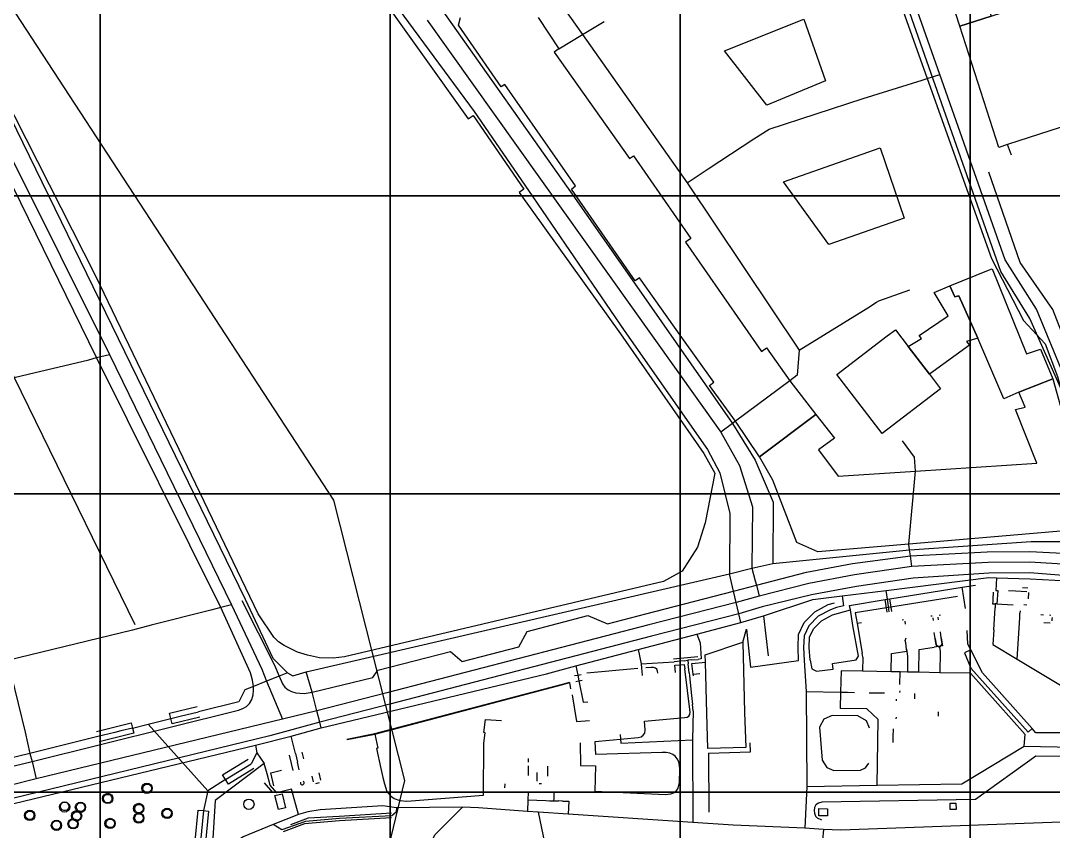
# Model space of a CAD drawing. Header units: metres. Extents: x -847 to 846, y -696 to 697.
# Drawn here: x 61.4 to 362.5, y -11.4 to 225 of the extents above; entities that cross this region are included whole.
import ezdxf

# ---------------------------------------------------------------- set-up
doc = ezdxf.new("R2010")
doc.units = ezdxf.units.M
for name, color, linetype in [('GREEN_ATLAS_BUILDING_OSM_LEVELS', 9, 'Continuous'), ('GREEN_ATLAS_TERRAIN_COP90', 3, 'Continuous'), ('OSM_BARRIER', 1, 'Continuous'), ('OSM_BUILDING', 8, 'Continuous'), ('OSM_GREEN_EXISTING', 94, 'Continuous'), ('OSM_HYDROGRAPHY', 5, 'Continuous'), ('OSM_PATH', 32, 'Continuous'), ('OSM_ROAD_LOCAL', 9, 'Continuous'), ('OSM_ROAD_MAJOR', 30, 'Continuous')]:
    doc.layers.add(name, color=color, linetype=linetype)

msp = doc.modelspace()

# ---------------------------------------------------------------- linework, layer by layer
at = {"layer": 'GREEN_ATLAS_BUILDING_OSM_LEVELS'}
for points, elevation in [([(382.87, 199.796), (349.141, 188.831), (346.61, 188.007), (335.202, 223.385), (344.399, 226.257), (371.4, 235.085), (342.713, 325.086), (349.154, 329.829), (349.768, 328.504), (353.251, 329.795), (352.599, 331.053), (360.787, 331.075), (364.089, 320.723)], 33.198), ([(149.546, 255.801), (191.94, 196.312), (193.38, 197.28), (208.084, 175.818), (206.756, 174.872), (236.313, 133.706), (260.645, 98.785), (263.828, 93.019), (261.04, 78.558), (258.791, 71.434), (254.255, 64.432), (248.842, 61.448), (155.842, 39.44), (152.572, 39.073), (148.562, 39.184), (145.01, 40.008), (142.16, 40.832), (138.207, 42.747), (136.578, 43.849), (135.25, 45.24), (130.651, 52.031), (83.346, 150.493), (52.818, 210.394)], 33.168), ([(212.294, 225.934), (218.327, 216.717), (217.005, 215.782), (238.906, 184.801), (240.09, 185.525), (256.811, 161.413), (255.264, 160.389), (277.385, 128.518), (278.894, 129.565), (285.704, 119.98), (293.241, 110.14), (276.827, 97.839), (269.817, 108.191), (262.286, 118.622), (263.552, 119.535), (254.23, 132.604), (241.87, 149.947), (240.604, 149.135), (222.048, 175.874), (223.188, 176.798), (202.552, 206.386), (201.493, 205.652), (189.077, 223.641), (189.622, 225.89)], 36.312)]:
    msp.add_lwpolyline(points, dxfattribs=dict(at, elevation=elevation))
for points, elevation in [([(330.171, 320.678), (333.373, 310.426), (319.452, 306.073), (344.399, 226.257), (335.202, 223.385), (333.053, 230.242), (328.58, 228.851), (328.073, 230.487), (326.481, 229.986), (312.874, 273.501), (300.984, 311.55), (315.142, 315.98)], 35.458), ([(319.008, 167.425), (297.018, 159.732), (283.8, 178), (312.066, 187.874)], 32.381), ([(348.089, 114.681), (340.483, 132.403), (334.945, 144.76), (333.749, 144.448), (332.37, 147.643), (343.641, 152.207), (344.668, 152.608), (354.717, 127.817), (358.732, 129.209), (362.404, 120.559), (352.443, 116.629)], 33.672), ([(320.21, 129.966), (324.069, 132.292), (323.405, 133.127), (331.888, 138.882), (327.797, 145.684), (332.37, 147.643), (333.749, 144.448), (334.945, 144.76), (340.483, 132.403), (337.163, 131.379), (338.071, 130.311), (326.406, 121.873)], 33.307), ([(299.399, 121.806), (314.077, 133.038), (316.464, 134.864), (320.21, 129.966), (326.406, 121.873), (329.651, 117.631), (312.586, 104.574)], 32.268), ([(298.735, 103.204), (294.061, 99.876), (299.819, 92.15), (322.29, 93.62), (357.686, 95.957), (351.484, 111.553), (354.284, 112.266), (352.443, 116.629), (362.404, 120.559), (373.129, 81.831), (369.188, 76.465), (320.361, 72.347), (293.867, 70.109), (287.684, 72.77), (280.699, 91.004), (276.827, 97.839), (293.241, 110.14)], 31.886), ([(261.441, 22.932), (261.084, 37.904), (261.027, 40.108), (272.022, 43.793), (272.511, 23.277), (272.836, 13.08), (261.76, 12.735)], 25.508), ([(294.18, -4.776), (296.699, -4.82), (296.667, -6.88), (294.143, -6.835)], 17.68), ([(332.427, -3.184), (334.124, -3.139), (334.168, -5.043), (332.471, -5.076)], 16.949)]:
    msp.add_lwpolyline(points, close=True, dxfattribs=dict(at, elevation=elevation))
at = {"layer": 'GREEN_ATLAS_TERRAIN_COP90'}
for points in [[(0, 173.937, 38), (84.574, 173.937, 36), (84.574, 260.905, 32), (0, 260.905, 40)], [(84.574, 173.937, 36), (169.148, 173.937, 41), (169.148, 260.905, 39), (84.574, 260.905, 32)], [(169.148, 173.937, 41), (253.723, 173.937, 30), (253.723, 260.905, 34), (169.148, 260.905, 39)], [(253.723, 173.937, 30), (338.297, 173.937, 35), (338.297, 260.905, 36), (253.723, 260.905, 34)], [(338.297, 173.937, 35), (422.871, 173.937, 33), (422.871, 260.905, 34), (338.297, 260.905, 36)], [(0, 86.968, 27), (84.574, 86.968, 24), (84.574, 173.937, 36), (0, 173.937, 38)], [(84.574, 86.968, 24), (169.148, 86.968, 29), (169.148, 173.937, 41), (84.574, 173.937, 36)], [(169.148, 86.968, 29), (253.723, 86.968, 33), (253.723, 173.937, 30), (169.148, 173.937, 41)], [(253.723, 86.968, 33), (338.297, 86.968, 30), (338.297, 173.937, 35), (253.723, 173.937, 30)], [(338.297, 86.968, 30), (422.871, 86.968, 31), (422.871, 173.937, 33), (338.297, 173.937, 35)], [(0, 0, 25), (84.574, 0, 25), (84.574, 86.968, 24), (0, 86.968, 27)], [(84.574, 0, 25), (169.148, 0, 20), (169.148, 86.968, 29), (84.574, 86.968, 24)], [(169.148, 0, 20), (253.723, 0, 19), (253.723, 86.968, 33), (169.148, 86.968, 29)], [(253.723, 0, 19), (338.297, 0, 17), (338.297, 86.968, 30), (253.723, 86.968, 33)], [(338.297, 0, 17), (422.871, 0, 16), (422.871, 86.968, 31), (338.297, 86.968, 30)], [(0, -86.968, 21), (84.574, -86.968, 14), (84.574, 0, 25), (0, 0, 25)], [(84.574, -86.968, 14), (169.148, -86.968, 14), (169.148, 0, 20), (84.574, 0, 25)], [(169.148, -86.968, 14), (253.723, -86.968, 12), (253.723, 0, 19), (169.148, 0, 20)], [(253.723, -86.968, 12), (338.297, -86.968, 13), (338.297, 0, 17), (253.723, 0, 19)], [(338.297, -86.968, 13), (422.871, -86.968, 9), (422.871, 0, 16), (338.297, 0, 17)]]:
    msp.add_3dface(points, dxfattribs=at)
at = {"layer": 'OSM_BARRIER'}
for points in [[(367.716, 110.974), (355.706, 138.125), (347.186, 151.873), (293.548, 304.392), (291.43, 314.188), (285.41, 333.702), (273.807, 365.328), (272.905, 366.486), (269.516, 367.978), (267.229, 367.154), (263.94, 365.206), (201.475, 328.214), (163.253, 305.216), (157.534, 303.602), (144.133, 294.952), (142.692, 293.906), (139.698, 291.735), (132.481, 285.39)], [(218.327, 216.717), (225.243, 220.925), (231.564, 224.765)], [(119.732, 53.834), (83.528, 126.726), (41.579, 212.386)], [(350.319, 185.781), (349.141, 188.831)], [(273.757, 59.779), (275.937, 60.335), (290.534, 64.209), (303.978, 66.703), (320.837, 68.94), (343.215, 70.076), (355.644, 70.165), (367.146, 69.597), (375.184, 69.508), (377.677, 71.578)], [(366.588, 63.107), (355.644, 63.986), (343.716, 63.897), (321.595, 62.417), (305.081, 60.023), (291.975, 57.597), (277.572, 54.023), (270.794, 52.064), (245.378, 45.53), (169.067, 25.726), (148.625, 20.449), (134.103, 16.486), (59.07, -1.848)], [(314.841, 56.383), (335.885, 59.767), (339.794, 60.391)], [(232.51, 49.125), (243.724, 52.042), (269.247, 58.61), (273.757, 59.779)], [(336.881, 53.578), (335.885, 59.767)], [(125.871, 55.905), (135.425, 37.092)], [(272.022, 43.793), (273.012, 47.533), (274.19, 36.446), (288.179, 38.416), (288.085, 42.257), (288.223, 46.019), (289.864, 49.493), (292.996, 52.621), (296.899, 54.691), (298.697, 55.259)], [(303.346, 53.166), (303.089, 54.491), (313.444, 56.161)], [(313.444, 56.161), (314.115, 56.261), (314.841, 56.383)], [(314.015, 52.465), (313.444, 56.161)], [(315.412, 52.676), (314.841, 56.383)], [(128.44, 34.81), (119.732, 53.834)], [(206.687, 42.424), (209.08, 46.821), (226.815, 51.508), (232.51, 49.125)], [(291.568, 38.472), (291.336, 42.212), (291.443, 45.229), (292.558, 47.6), (294.945, 49.982), (298.152, 51.686), (303.346, 53.166)], [(291.568, 38.472), (292.113, 35.978), (293.479, 35.266), (298.309, 35.856), (298.096, 37.537), (305.062, 38.628), (305.739, 39.641), (304.097, 48.58), (303.346, 53.166)], [(338.416, 41.544), (337.576, 43.159), (337.351, 47.177)], [(190.104, 38.127), (206.687, 42.424)], [(164.13, 33.474), (165.546, 35.578), (186.771, 41.021), (190.104, 38.127)], [(251.806, 38.94), (258.81, 39.574)], [(338.416, 41.544), (336.574, 40.643), (338.491, 36.157), (355.143, 17.544), (356.327, 18.59)], [(356.327, 18.59), (341.824, 34.81), (338.416, 41.544)], [(135.425, 37.092), (136.753, 33.819), (137.718, 31.648), (138.464, 30.646), (139.385, 29.867), (140.406, 29.377), (141.615, 29.01), (142.799, 28.843), (144.052, 28.776), (145.223, 28.943), (146.389, 29.166), (164.13, 33.474)], [(247.163, 34.721), (247.088, 35.299), (246.856, 35.845), (246.468, 36.223), (245.942, 36.39), (245.265, 36.39), (243.693, 36.246)], [(252.326, 34.899), (252.138, 37.014), (254.913, 37.259), (255.076, 35.978)], [(257.582, 33.986), (257.519, 34.442), (257.074, 37.537), (261.084, 37.904)], [(44.01, 3.674), (57.066, 7.069), (64.753, 8.972), (124.957, 23.967), (126.178, 24.379), (127.25, 25.013), (128.108, 25.871), (128.791, 27.051), (129.198, 28.431), (129.336, 29.756), (129.267, 30.858), (129.035, 32.639), (128.653, 34.131), (128.44, 34.81)], [(222.894, 33.997), (223.833, 34.175), (224.792, 34.375)], [(241.331, 36.034), (226.502, 34.721)], [(228.939, 14.805), (241.425, 15.963), (242.289, 16.119), (242.941, 16.642), (243.361, 17.255), (243.536, 18.156), (243.354, 20.728), (255.076, 21.83), (255.715, 21.908), (256.228, 22.153), (256.517, 22.665), (256.611, 23.31), (255.076, 35.978)], [(257.519, 34.442), (259.423, 34.665)], [(156.562, 15.518), (164.644, 17.088), (219.423, 31.548), (221.472, 32.093)], [(164.675, 16.954), (219.454, 31.414)], [(219.454, 31.414), (221.497, 31.96)], [(221.86, 30.168), (221.497, 31.96)], [(223.238, 32.305), (224.172, 32.494), (225.13, 32.695)], [(222.211, 28.431), (223.495, 20.594), (227.248, 20.939)], [(104.828, 23.032), (112.878, 25.013)], [(105.592, 19.948), (105.21, 21.496), (104.828, 23.032)], [(113.643, 21.93), (105.592, 19.948)], [(196.807, 17.332), (196.444, 17.377), (196.951, 21.173), (201.575, 20.884)], [(308.896, 18.713), (308.013, 20.861), (305.488, 22.242), (298.008, 22.364), (295.615, 21.273), (294.356, 18.958), (295.108, 9.395), (296.454, 7.247), (298.553, 6.323), (306.29, 6.401), (307.787, 7.102), (308.721, 8.449)], [(83.541, 17.755), (93.646, 20.26)], [(93.646, 20.26), (94.021, 18.724), (94.404, 17.177)], [(369.852, 17.277), (357.454, 17.332), (356.327, 18.59)], [(94.404, 17.177), (84.299, 14.683)], [(156.594, 15.384), (164.675, 16.954)], [(164.675, 16.954), (165.577, 12.891), (165.139, 12.791), (166.448, 6.924)], [(196.369, -0.857), (196.481, 14.26), (196.807, 17.332)], [(224.566, 14.382), (224.654, 7.792), (229.027, 7.67), (228.82, 0.356), (249.412, -0.612), (251.004, -0.423), (252.369, 0.067), (253.165, 1.213), (253.541, 2.794), (253.578, 6.701), (253.541, 7.781), (253.29, 8.817), (252.871, 9.752), (252.263, 10.564), (251.567, 11.043), (250.647, 11.41), (249.582, 11.622), (248.485, 11.599), (229.121, 10.987), (228.939, 14.805)], [(261.923, 11.366), (274.19, 11.766), (274.096, 14.427)], [(120.277, 5.098), (127.732, 9.651)], [(140.412, 8.382), (139.817, 10.843)], [(143.4, 11.711), (143.883, 9.718)], [(261.923, 11.366), (262.092, -5.855)], [(380.014, -5.566), (379.845, 10.264), (357.373, 10.52), (339.85, -2.137), (295.026, -2.928), (294.061, -3.161), (293.266, -3.685), (292.877, -4.475), (292.802, -5.343), (292.846, -6.145), (293.134, -6.935), (293.667, -7.503), (294.901, -8.004)], [(129.424, 6.891), (121.969, 2.327)], [(135.225, 1.826), (134.335, 5.7), (137.486, 6.423)], [(140.907, 6.345), (140.412, 8.382)], [(166.448, 6.924), (167.05, 4.308), (167.488, 2.416), (168.159, 0.234), (169.173, -0.924), (170.345, -1.826), (171.942, -2.449), (174.022, -2.583)], [(121.969, 2.327), (121.123, 3.718), (120.277, 5.098)], [(132.387, 2.75), (134.799, -0.111)], [(174.022, -2.583), (196.369, -0.857)], [(112.277, -14.215), (113.167, -5.199)], [(113.167, -5.199), (114.695, -5.366), (116.224, -5.533)], [(116.224, -5.533), (115.334, -14.549)], [(169.556, -7.481), (154.376, -8.316), (144.183, -9.195), (137.919, -11.566)], [(169.537, -6.078), (154.326, -7.08), (145.211, -7.536), (140.042, -9.462)]]:
    msp.add_lwpolyline(points, dxfattribs=at)
at = {"layer": 'OSM_BUILDING', "elevation": 21.464}
msp.add_lwpolyline([(138.633, -4.553), (136.572, -5.065), (135.563, -0.991), (137.624, -0.479)], close=True, dxfattribs=at)
at = {"layer": 'OSM_GREEN_EXISTING'}
for points in [[(289.726, 225.433), (296.06, 207.444), (278.932, 200.319), (266.672, 216.171)], [(98.532, -0.089), (98.043, -0.089), (97.599, 0.1), (97.26, 0.445), (97.079, 0.902), (97.085, 1.391), (97.273, 1.837), (97.624, 2.171), (98.075, 2.36), (98.563, 2.349), (99.008, 2.16), (99.346, 1.815), (99.528, 1.358), (99.522, 0.868), (99.334, 0.423), (98.983, 0.089)], [(74.463, -5.366), (73.98, -5.366), (73.529, -5.176), (73.191, -4.82), (73.009, -4.375), (73.016, -3.885), (73.21, -3.44), (73.554, -3.095), (74.006, -2.917), (74.494, -2.928), (74.939, -3.117), (75.277, -3.462), (75.459, -3.918), (75.453, -4.397), (75.265, -4.842), (74.914, -5.187)], [(87.024, -3.061), (86.535, -3.05), (86.09, -2.861), (85.752, -2.516), (85.57, -2.059), (85.577, -1.57), (85.764, -1.124), (86.115, -0.79), (86.566, -0.612), (87.049, -0.612), (87.5, -0.802), (87.838, -1.147), (88.02, -1.603), (88.014, -2.093), (87.819, -2.538), (87.475, -2.872)], [(64.295, -7.97), (63.813, -7.97), (63.362, -7.77), (63.023, -7.425), (62.842, -6.98), (62.848, -6.49), (63.042, -6.045), (63.387, -5.7), (63.838, -5.521), (64.326, -5.533), (64.771, -5.722), (65.11, -6.067), (65.291, -6.523), (65.285, -7.002), (65.097, -7.447), (64.746, -7.792)], [(77.99, -8.137), (77.508, -8.137), (77.056, -7.948), (76.718, -7.592), (76.537, -7.147), (76.543, -6.657), (76.737, -6.212), (77.082, -5.867), (77.533, -5.688), (78.021, -5.7), (78.466, -5.889), (78.804, -6.234), (78.986, -6.69), (78.98, -7.169), (78.792, -7.625), (78.441, -7.959)], [(79.124, -5.577), (78.635, -5.566), (78.19, -5.377), (77.852, -5.032), (77.67, -4.575), (77.677, -4.097), (77.871, -3.651), (78.215, -3.306), (78.667, -3.128), (79.155, -3.128), (79.6, -3.328), (79.938, -3.674), (80.12, -4.119), (80.114, -4.609), (79.926, -5.054), (79.575, -5.399)], [(96.139, -6.034), (95.65, -6.034), (95.205, -5.844), (94.867, -5.499), (94.685, -5.043), (94.692, -4.553), (94.88, -4.108), (95.231, -3.774), (95.682, -3.584), (96.164, -3.596), (96.615, -3.785), (96.953, -4.13), (97.135, -4.586), (97.129, -5.076), (96.935, -5.521), (96.59, -5.855)], [(104.352, -7.358), (103.863, -7.358), (103.419, -7.169), (103.08, -6.813), (102.899, -6.367), (102.905, -5.878), (103.093, -5.432), (103.444, -5.098), (103.895, -4.909), (104.377, -4.92), (104.828, -5.11), (105.166, -5.455), (105.348, -5.911), (105.342, -6.39), (105.148, -6.846), (104.803, -7.18)], [(72.07, -10.831), (71.581, -10.82), (71.136, -10.631), (70.798, -10.286), (70.616, -9.83), (70.623, -9.351), (70.811, -8.906), (71.161, -8.56), (71.612, -8.382), (72.095, -8.382), (72.546, -8.572), (72.884, -8.928), (73.066, -9.373), (73.06, -9.863), (72.865, -10.308), (72.521, -10.653)], [(76.944, -10.442), (76.461, -10.442), (76.01, -10.253), (75.672, -9.896), (75.49, -9.451), (75.497, -8.961), (75.691, -8.516), (76.035, -8.182), (76.486, -7.993), (76.975, -8.004), (77.42, -8.193), (77.758, -8.538), (77.94, -8.995), (77.934, -9.473), (77.746, -9.93), (77.395, -10.264)], [(87.757, -10.319), (87.268, -10.319), (86.823, -10.13), (86.485, -9.774), (86.303, -9.329), (86.31, -8.839), (86.504, -8.393), (86.848, -8.06), (87.299, -7.87), (87.788, -7.881), (88.233, -8.071), (88.571, -8.416), (88.753, -8.872), (88.747, -9.351), (88.559, -9.807), (88.208, -10.141)], [(96.139, -8.705), (95.65, -8.705), (95.205, -8.505), (94.867, -8.16), (94.685, -7.714), (94.692, -7.225), (94.88, -6.779), (95.231, -6.434), (95.682, -6.256), (96.164, -6.267), (96.615, -6.457), (96.953, -6.802), (97.135, -7.258), (97.129, -7.737), (96.935, -8.182), (96.59, -8.527)]]:
    msp.add_lwpolyline(points, close=True, dxfattribs=at)
for centre in [(98.244, 1.147), (74.237, -4.297), (78.836, -4.397), (86.798, -1.815), (127.964, -3.507), (64.051, -6.746), (77.702, -6.902), (95.826, -4.731), (104.083, -6.167), (71.844, -9.651), (76.699, -9.206), (87.469, -9.106), (95.851, -7.525)]:
    msp.add_circle(centre, 1.5, dxfattribs=at)
at = {"layer": 'OSM_HYDROGRAPHY'}
msp.add_lwpolyline([(-197.484, 655.883), (-176.09, 588.279), (152.653, 85.148), (173.365, 3.451), (151.012, -89.334), (158.367, -132.537), (163.529, -163.15), (171.41, -204.55), (173.252, -217.207), (170.796, -223.563), (169.455, -241.697), (168.71, -281.282), (175.501, -286.269), (181.095, -290.31)], dxfattribs=at)
at = {"layer": 'OSM_PATH'}
for points in [[(144.102, 286.681), (184.491, 227.726), (221.703, 175.061), (240.347, 148.433), (268.94, 107.535), (275.574, 96.848), (280.843, 84.603), (280.68, 66.736)], [(126.723, 271.252), (133.527, 271.286), (137.236, 270.195), (141.803, 267.356), (146.564, 261.679), (150.981, 256.458), (193.619, 198.438), (209.481, 175.451), (237.359, 134.641), (261.71, 99.92), (265.312, 93.085), (268.219, 81.308), (268.044, 63.708)], [(307.838, 258.384), (325.761, 208.145), (344.474, 155.614), (353.802, 137.546), (360.104, 130.745), (363.713, 121.171), (373.711, 85.126)], [(50.826, 212.052), (126.83, 56.328), (134.962, 39.062), (139.234, 34.81), (140.731, 33.964), (144.653, 35.066)], [(390.363, 73.894), (382.363, 89.367), (369.489, 122.44), (362.385, 140.763), (352.793, 154.478), (343.697, 180.761)], [(144.653, 35.066), (268.044, 63.708), (274.647, 65.3), (280.68, 66.736), (320.599, 70.643), (356.026, 73.115), (366.494, 73.137), (374.068, 73.17), (380.346, 74.317)], [(271.408, 49.47), (270.794, 52.064), (270.023, 55.337), (269.247, 58.61), (268.044, 63.708)], [(149.032, 18.824), (169.744, 23.733), (214.687, 34.565), (223.295, 36.824), (241.45, 41.6), (258.528, 46.086), (271.408, 49.47), (278.011, 51.396), (292.382, 56.183), (300.953, 57.252), (313.726, 58.866), (343.684, 62.628), (345.927, 62.55), (355.769, 62.194), (366.57, 61.604)], [(345.821, 60.536), (345.733, 58.832), (346.284, 58.799), (346.084, 54.892), (345.576, 54.914), (345.52, 53.79)], [(345.927, 62.55), (345.821, 60.536)], [(300.953, 57.252), (301.31, 54.38), (299.311, 53.89)], [(314.115, 56.261), (313.726, 58.866)], [(344.969, 58.32), (344.856, 56.272)], [(351.49, 58.643), (349.398, 58.754)], [(354.742, 58.465), (351.49, 58.643)], [(355.086, 59.511), (353.526, 59.6)], [(355.224, 56.439), (355.318, 58.22)], [(334.594, 57.04), (304.749, 52.309), (305.281, 49.17), (306.747, 40.509)], [(314.322, 54.925), (314.115, 56.261)], [(314.685, 52.565), (314.322, 54.925)], [(344.825, 55.682), (344.787, 54.958), (345.576, 54.914)], [(344.856, 56.272), (344.825, 55.682)], [(346.084, 54.892), (347.531, 54.814)], [(347.531, 54.814), (350.814, 54.647)], [(353.909, 54.736), (354.829, 54.68)], [(278.011, 51.396), (279.358, 39.808)], [(299.311, 53.89), (297.526, 53.188), (293.967, 51.307), (291.211, 48.546), (289.833, 45.63), (289.707, 42.235), (289.876, 38.439)], [(327.227, 51.363), (326.788, 51.296)], [(329.194, 51.652), (329.645, 51.719)], [(345.182, 47.355), (345.52, 53.79)], [(352.712, 50.84), (352.787, 52.164)], [(352.825, 52.899), (352.787, 52.164)], [(358.833, 51.819), (359.672, 51.775)], [(361.351, 51.686), (361.746, 51.663)], [(483.219, 49.159), (484.673, 44.45), (475.294, 34.52), (459.313, 17.588), (442.768, 8.983), (441.045, 7.18), (437.117, 3.072), (426.01, -0.902), (413.01, -4.898), (391.397, -7.714), (383.441, -8.004), (300.514, -11.099), (295.452, -10.898), (290.058, -10.52), (269.115, -9.585), (257.425, -8.817), (221.096, -6.423), (212.375, -5.844), (209.186, -5.599), (194.94, -4.52), (190.254, -4.364), (170.978, -4.531)], [(306.547, 49.392), (305.281, 49.17)], [(318.87, 50.238), (318.437, 50.172)], [(319.396, 49.047), (319.264, 49.86)], [(327.609, 50.027), (327.49, 50.84)], [(329.006, 50.238), (328.887, 51.018)], [(352.004, 38.817), (352.712, 50.84)], [(361.614, 49.27), (359.728, 49.37)], [(362.109, 50.506), (362.078, 49.949)], [(362.134, 50.984), (362.109, 50.506)], [(258.528, 46.086), (259.511, 43.515), (259.843, 38.862), (258.916, 38.75)], [(328.066, 44.795), (327.81, 46.554)], [(329.839, 45.062), (329.589, 46.799)], [(345.182, 47.355), (344.9, 43.092), (352.004, 38.817), (368.443, 28.921), (368.292, 20.65), (369.915, 20.616)], [(319.459, 43.537), (319.352, 44.261), (319.603, 44.973)], [(319.722, 41.756), (319.459, 43.537)], [(319.722, 41.756), (319.459, 43.537)], [(324.665, 41.845), (327.81, 42.313)], [(329.839, 45.062), (330.102, 43.27), (330.196, 42.658), (328.417, 42.402), (327.81, 42.313)], [(328.33, 43.014), (328.066, 44.795)], [(328.066, 44.795), (328.33, 43.014), (328.417, 42.402)], [(328.33, 43.014), (329.344, 42.257)], [(330.102, 43.27), (329.344, 42.257), (329.526, 41.021), (329.413, 34.854)], [(330.102, 43.27), (329.839, 45.062)], [(241.45, 41.6), (242.339, 37.403), (242.452, 36.134)], [(306.942, 39.374), (306.747, 40.509)], [(306.942, 39.374), (306.866, 35.277)], [(315.242, 35.121), (315.336, 40.454), (316.546, 40.632)], [(316.546, 40.632), (319.164, 41.021)], [(319.164, 41.021), (319.816, 41.11), (319.722, 41.756)], [(319.722, 41.756), (320.035, 39.63), (319.947, 35.032)], [(323.286, 34.965), (323.405, 41.667), (324.665, 41.845)], [(223.295, 36.824), (223.833, 34.175)], [(242.339, 37.403), (251.943, 38.06)], [(242.452, 36.134), (242.54, 35.199)], [(254.869, 38.338), (251.943, 38.06)], [(254.869, 38.338), (255.915, 38.461)], [(256.949, 38.561), (255.915, 38.461), (256.009, 37.437)], [(256.341, 34.854), (256.009, 37.437)], [(256.949, 38.561), (258.916, 38.75)], [(289.876, 38.439), (290.453, 29.388)], [(139.234, 34.81), (136.753, 33.819), (133.076, 32.361), (129.267, 30.858), (126.767, 29.845), (125.007, 26.383)], [(149.032, 18.824), (148.625, 20.449), (147.817, 23.722), (146.389, 29.166), (144.653, 35.066)], [(223.833, 34.175), (224.172, 32.494)], [(242.54, 35.199), (242.646, 34.03)], [(256.341, 34.854), (256.398, 34.019), (256.905, 29.099), (257.268, 25.559)], [(300.608, 35.388), (300.483, 29.21), (300.382, 24.446)], [(338.334, 34.698), (329.413, 34.854), (323.286, 34.965), (319.947, 35.032), (317.824, 35.066), (315.242, 35.121), (306.866, 35.277), (300.608, 35.388)], [(317.748, 31.403), (317.824, 35.066)], [(353.965, 13.459), (354.341, 16.843), (338.334, 34.698)], [(224.172, 32.494), (225.418, 26.271), (226.753, 26.383)], [(290.453, 29.388), (290.603, 1.648), (290.058, -10.52)], [(290.453, 29.388), (300.483, 29.21), (302.494, 29.166)], [(302.494, 29.166), (304.542, 29.121)], [(308.852, 29.032), (310.989, 28.988)], [(310.989, 28.988), (313.238, 28.943)], [(316.74, 26.605), (316.746, 27.129)], [(317.717, 29.533), (317.704, 29.077)], [(322.027, 28.798), (321.996, 27.229)], [(125.007, 26.383), (113.26, 23.477)], [(257.463, 23.711), (257.268, 25.559)], [(311.139, 2.015), (311.427, 21.229), (308.138, 24.334), (300.382, 24.446)], [(94.021, 18.724), (98.57, 19.848), (105.21, 21.496)], [(105.21, 21.496), (108.33, 22.264)], [(108.33, 22.264), (109.608, 22.576)], [(109.608, 22.576), (113.26, 23.477)], [(257.463, 23.711), (257.3, 15.318), (257.425, -8.817)], [(316.639, 21.908), (316.633, 21.384)], [(329.012, 22.153), (329.037, 23.41)], [(59.39, -3.239), (129.9, 13.748), (140.287, 16.319), (149.032, 18.824)], [(94.021, 18.724), (90.576, 17.867)], [(98.57, 19.848), (116.004, 0.456)], [(315.8, 18.479), (315.756, 16.186), (315.719, 14.494)], [(83.916, 16.219), (64.113, 11.332), (56.502, 9.451), (46.447, 6.969)], [(88.891, 17.455), (83.916, 16.219)], [(90.576, 17.867), (88.891, 17.455)], [(141.515, 11.254), (140.287, 16.319)], [(236.219, 16.832), (236.451, 14.316), (257.3, 15.318)], [(290.603, 1.648), (311.139, 2.015), (335.853, 2.449), (353.965, 13.459), (382.758, 12.813), (398.169, 12.49), (400.424, 12.657), (410.805, 13.459), (425.59, 15.985), (431.053, 16.242), (441.045, 7.18)], [(129.9, 13.748), (130.319, 11.533), (132.381, 8.393), (118.16, -2.438), (117.314, -15.073), (117.458, -17.633)], [(130.319, 11.533), (128.578, 8.271)], [(141.515, 11.254), (142.11, 8.794)], [(209.381, 9.841), (209.381, 8.761)], [(121.123, 3.718), (128.578, 8.271)], [(133.239, 5.354), (132.381, 8.393)], [(142.655, 6.546), (142.11, 8.794)], [(209.374, 7.714), (209.368, 4.887)], [(215.169, 4.731), (215.157, 7.648)], [(121.123, 3.718), (116.004, 0.456), (114.695, -5.366)], [(134.21, 2.026), (133.239, 5.354)], [(143.049, 2.95), (142.974, 2.783), (142.968, 2.583), (143.049, 2.405), (143.181, 2.271), (143.356, 2.182), (143.551, 2.16), (143.739, 2.215), (143.901, 2.315), (144.014, 2.482), (144.071, 2.661), (144.058, 2.861), (143.977, 3.039), (143.839, 3.173), (143.782, 3.206)], [(146.338, 4.675), (146.733, 3.028)], [(148.919, 3.562), (148.425, 5.622)], [(211.993, 3.262), (212.018, 5.722)], [(142.398, -6.534), (140.374, 0.924), (136.108, -0.189), (134.21, 2.026)], [(147.447, 2.583), (148.575, 2.861)], [(202.621, 1.325), (202.633, 2.471)], [(213.29, 2.449), (212.557, 2.471)], [(209.356, -0.067), (209.287, -2.26), (209.186, -5.599)], [(209.287, -2.26), (214.493, -2.427)], [(214.493, -2.427), (215.639, -2.46)], [(215.639, -2.46), (216.898, -2.494), (218.214, -2.538)], [(216.898, -2.494), (216.923, -1.837)], [(216.923, -1.837), (216.967, -0.289)], [(219.373, -2.571), (218.214, -2.538)], [(219.373, -2.571), (221.208, -2.627), (221.096, -6.423)], [(114.695, -5.366), (113.893, -14.36)], [(145.173, -5.733), (142.398, -6.534), (135.074, -9.44), (126.285, -12.958), (121.367, -16.531), (117.458, -17.633)], [(170.978, -4.531), (170.915, -5.844), (169.593, -6.868), (154.351, -7.703), (144.453, -8.494), (137.58, -10.92)], [(148.725, -5.121), (145.173, -5.733)], [(170.978, -4.531), (167.018, -3.918), (148.725, -5.121)], [(171.83, -42.825), (176.146, -25.27), (182.192, -12.412), (190.254, -4.364)], [(288.298, -25.526), (223.075, -21.618), (214.286, -14.683), (212.375, -5.844)], [(137.58, -10.92), (135.074, -9.44)], [(295.452, -10.898), (295.195, -13.971), (294.65, -17.288), (293.266, -20.728), (291.248, -24.056), (288.298, -25.526)]]:
    msp.add_lwpolyline(points, dxfattribs=at)
at = {"layer": 'OSM_ROAD_LOCAL'}
for points in [[(378.617, 86.317), (375.747, 94.043), (365.868, 120.782), (357.642, 140.864), (348.452, 155.268), (329.426, 209.292), (310.08, 264.217), (296.173, 308.333), (289.908, 328.838), (288.811, 332.6)], [(219.83, 228.595), (225.243, 220.925), (255.708, 177.733), (288.36, 128.941), (287.809, 121.583), (285.704, 119.98)], [(179.955, 225.133), (265.563, 105.03), (270.994, 95.245), (274.753, 83.211), (274.647, 65.3), (275.599, 61.626), (275.937, 60.335), (276.764, 57.207)], [(44.398, 213.667), (87.306, 127.594), (122.858, 54.636), (131.698, 35.923)], [(324.226, 207.667), (325.761, 208.145), (329.426, 209.292)], [(307.067, 202.312), (324.226, 207.667)], [(275.211, 190.468), (279.609, 193.34), (307.067, 202.312)], [(261.854, 181.74), (275.211, 190.468)], [(255.708, 177.733), (261.854, 181.74)], [(93.984, 47.3), (57.604, 38.45), (56.696, 38.227), (52.329, 40.164), (43.647, 57.986), (37.25, 71.044), (12.63, 102.458), (8.464, 107.947), (-19.283, 142.945), (-18.594, 148.422), (3.245, 165.643), (20.379, 179.169), (32.677, 176.263), (59.553, 120.971), (94.66, 48.869)], [(310.995, 142.89), (311.659, 143.313), (320.68, 146.463)], [(308.383, 141.242), (310.995, 142.89)], [(288.36, 128.941), (308.383, 141.242)], [(81.298, 126.125), (83.528, 126.726), (87.306, 127.594)], [(63.575, 121.917), (81.298, 126.125)], [(59.553, 120.971), (63.575, 121.917)], [(285.704, 119.98), (269.817, 108.191)], [(269.817, 108.191), (268.94, 107.535), (265.563, 105.03)], [(322.29, 93.62), (321.99, 97.694), (318.569, 102.447)], [(320.361, 72.347), (322.29, 93.62)], [(321.238, 65.812), (320.837, 68.94), (320.599, 70.643), (320.361, 72.347)], [(122.858, 54.636), (119.732, 53.834), (116.907, 53.122)], [(116.907, 53.122), (99.44, 48.669)], [(99.44, 48.669), (93.984, 47.3)], [(58.669, 34.208), (62.679, 17.499)], [(131.698, 35.923), (133.076, 32.361), (137.743, 21.262)], [(62.679, 17.499), (64.113, 11.332), (64.753, 8.972), (65.899, 3.874)]]:
    msp.add_lwpolyline(points, dxfattribs=at)
at = {"layer": 'OSM_ROAD_MAJOR'}
for points in [[(383.585, 64.588), (374.426, 65.434), (370.767, 65.935), (366.864, 66.358), (355.644, 67.081), (343.465, 66.992), (321.238, 65.812), (304.53, 63.363), (291.255, 60.903), (276.764, 57.207)], [(276.764, 57.207), (270.023, 55.337), (244.551, 48.78), (168.209, 28.965), (147.817, 23.722), (137.743, 21.262)], [(137.743, 21.262), (65.899, 3.874), (58.231, 1.993), (54.954, 1.135), (51.503, -0.267), (48.984, -1.892), (46.397, -4.375), (43.528, -8.638), (41.592, -15.106), (41.047, -21.885)]]:
    msp.add_lwpolyline(points, dxfattribs=at)

doc.saveas('drawing.dxf')
